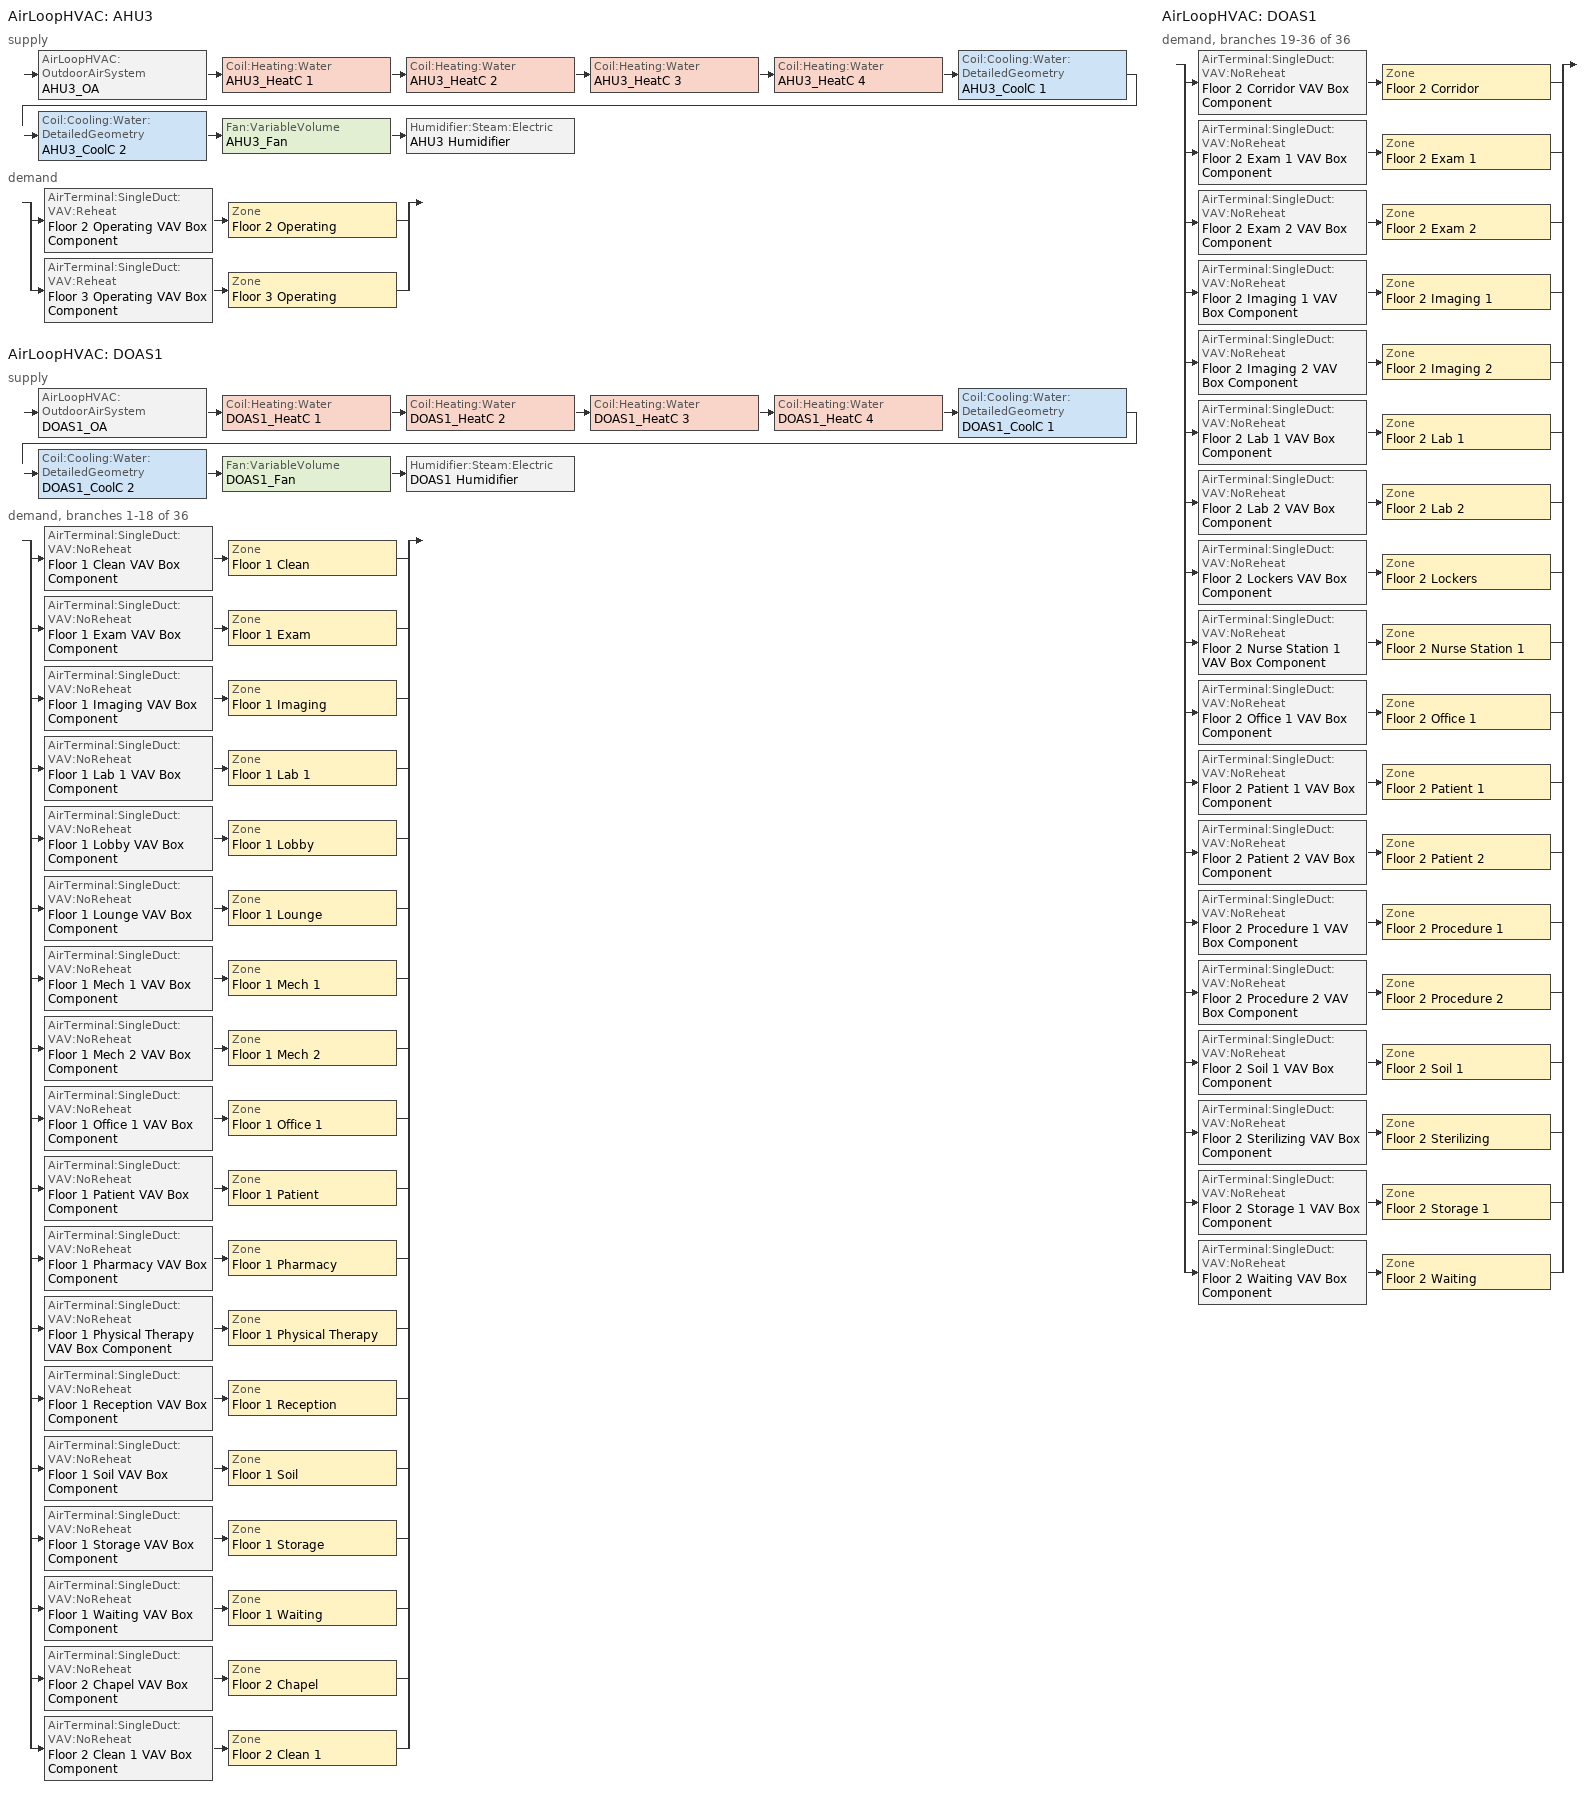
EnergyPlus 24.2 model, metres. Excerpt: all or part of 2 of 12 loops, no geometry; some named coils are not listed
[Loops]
AirLoopHVAC 'AHU3'
 supply: AirLoopHVAC:OutdoorAirSystem 'AHU3_OA' > Coil:Heating:Water 'AHU3_HeatC 1' > Coil:Heating:Water 'AHU3_HeatC 2' > Coil:Heating:Water 'AHU3_HeatC 3' > Coil:Heating:Water 'AHU3_HeatC 4' > Coil:Cooling:Water:DetailedGeometry 'AHU3_CoolC 1' > Coil:Cooling:Water:DetailedGeometry 'AHU3_CoolC 2' > Fan:VariableVolume 'AHU3_Fan' > Humidifier:Steam:Electric 'AHU3 Humidifier'
 demand: split
  | AirTerminal:SingleDuct:VAV:Reheat 'Floor 2 Operating VAV Box Component' > Zone 'Floor 2 Operating'
  | AirTerminal:SingleDuct:VAV:Reheat 'Floor 3 Operating VAV Box Component' > Zone 'Floor 3 Operating'
AirLoopHVAC 'DOAS1'
 supply: AirLoopHVAC:OutdoorAirSystem 'DOAS1_OA' > Coil:Heating:Water 'DOAS1_HeatC 1' > Coil:Heating:Water 'DOAS1_HeatC 2' > Coil:Heating:Water 'DOAS1_HeatC 3' > Coil:Heating:Water 'DOAS1_HeatC 4' > Coil:Cooling:Water:DetailedGeometry 'DOAS1_CoolC 1' > Coil:Cooling:Water:DetailedGeometry 'DOAS1_CoolC 2' > Fan:VariableVolume 'DOAS1_Fan' > Humidifier:Steam:Electric 'DOAS1 Humidifier'
 demand, branches 1-18 of 36: split
  | AirTerminal:SingleDuct:VAV:NoReheat 'Floor 1 Clean VAV Box Component' > Zone 'Floor 1 Clean'
  | AirTerminal:SingleDuct:VAV:NoReheat 'Floor 1 Exam VAV Box Component' > Zone 'Floor 1 Exam'
  | AirTerminal:SingleDuct:VAV:NoReheat 'Floor 1 Imaging VAV Box Component' > Zone 'Floor 1 Imaging'
  | AirTerminal:SingleDuct:VAV:NoReheat 'Floor 1 Lab 1 VAV Box Component' > Zone 'Floor 1 Lab 1'
  | AirTerminal:SingleDuct:VAV:NoReheat 'Floor 1 Lobby VAV Box Component' > Zone 'Floor 1 Lobby'
  | AirTerminal:SingleDuct:VAV:NoReheat 'Floor 1 Lounge VAV Box Component' > Zone 'Floor 1 Lounge'
  | AirTerminal:SingleDuct:VAV:NoReheat 'Floor 1 Mech 1 VAV Box Component' > Zone 'Floor 1 Mech 1'
  | AirTerminal:SingleDuct:VAV:NoReheat 'Floor 1 Mech 2 VAV Box Component' > Zone 'Floor 1 Mech 2'
  | AirTerminal:SingleDuct:VAV:NoReheat 'Floor 1 Office 1 VAV Box Component' > Zone 'Floor 1 Office 1'
  | AirTerminal:SingleDuct:VAV:NoReheat 'Floor 1 Patient VAV Box Component' > Zone 'Floor 1 Patient'
  | AirTerminal:SingleDuct:VAV:NoReheat 'Floor 1 Pharmacy VAV Box Component' > Zone 'Floor 1 Pharmacy'
  | AirTerminal:SingleDuct:VAV:NoReheat 'Floor 1 Physical Therapy VAV Box Component' > Zone 'Floor 1 Physical Therapy'
  | AirTerminal:SingleDuct:VAV:NoReheat 'Floor 1 Reception VAV Box Component' > Zone 'Floor 1 Reception'
  | AirTerminal:SingleDuct:VAV:NoReheat 'Floor 1 Soil VAV Box Component' > Zone 'Floor 1 Soil'
  | AirTerminal:SingleDuct:VAV:NoReheat 'Floor 1 Storage VAV Box Component' > Zone 'Floor 1 Storage'
  | AirTerminal:SingleDuct:VAV:NoReheat 'Floor 1 Waiting VAV Box Component' > Zone 'Floor 1 Waiting'
  | AirTerminal:SingleDuct:VAV:NoReheat 'Floor 2 Chapel VAV Box Component' > Zone 'Floor 2 Chapel'
  | AirTerminal:SingleDuct:VAV:NoReheat 'Floor 2 Clean 1 VAV Box Component' > Zone 'Floor 2 Clean 1'
AirLoopHVAC 'DOAS1'
 demand, branches 19-36 of 36: split
  | AirTerminal:SingleDuct:VAV:NoReheat 'Floor 2 Corridor VAV Box Component' > Zone 'Floor 2 Corridor'
  | AirTerminal:SingleDuct:VAV:NoReheat 'Floor 2 Exam 1 VAV Box Component' > Zone 'Floor 2 Exam 1'
  | AirTerminal:SingleDuct:VAV:NoReheat 'Floor 2 Exam 2 VAV Box Component' > Zone 'Floor 2 Exam 2'
  | AirTerminal:SingleDuct:VAV:NoReheat 'Floor 2 Imaging 1 VAV Box Component' > Zone 'Floor 2 Imaging 1'
  | AirTerminal:SingleDuct:VAV:NoReheat 'Floor 2 Imaging 2 VAV Box Component' > Zone 'Floor 2 Imaging 2'
  | AirTerminal:SingleDuct:VAV:NoReheat 'Floor 2 Lab 1 VAV Box Component' > Zone 'Floor 2 Lab 1'
  | AirTerminal:SingleDuct:VAV:NoReheat 'Floor 2 Lab 2 VAV Box Component' > Zone 'Floor 2 Lab 2'
  | AirTerminal:SingleDuct:VAV:NoReheat 'Floor 2 Lockers VAV Box Component' > Zone 'Floor 2 Lockers'
  | AirTerminal:SingleDuct:VAV:NoReheat 'Floor 2 Nurse Station 1 VAV Box Component' > Zone 'Floor 2 Nurse Station 1'
  | AirTerminal:SingleDuct:VAV:NoReheat 'Floor 2 Office 1 VAV Box Component' > Zone 'Floor 2 Office 1'
  | AirTerminal:SingleDuct:VAV:NoReheat 'Floor 2 Patient 1 VAV Box Component' > Zone 'Floor 2 Patient 1'
  | AirTerminal:SingleDuct:VAV:NoReheat 'Floor 2 Patient 2 VAV Box Component' > Zone 'Floor 2 Patient 2'
  | AirTerminal:SingleDuct:VAV:NoReheat 'Floor 2 Procedure 1 VAV Box Component' > Zone 'Floor 2 Procedure 1'
  | AirTerminal:SingleDuct:VAV:NoReheat 'Floor 2 Procedure 2 VAV Box Component' > Zone 'Floor 2 Procedure 2'
  | AirTerminal:SingleDuct:VAV:NoReheat 'Floor 2 Soil 1 VAV Box Component' > Zone 'Floor 2 Soil 1'
  | AirTerminal:SingleDuct:VAV:NoReheat 'Floor 2 Sterilizing VAV Box Component' > Zone 'Floor 2 Sterilizing'
  | AirTerminal:SingleDuct:VAV:NoReheat 'Floor 2 Storage 1 VAV Box Component' > Zone 'Floor 2 Storage 1'
  | AirTerminal:SingleDuct:VAV:NoReheat 'Floor 2 Waiting VAV Box Component' > Zone 'Floor 2 Waiting'
[AirLoopHVAC] Design supply air flow rate=Autosize
AHU3; DOAS1
[AirTerminal:SingleDuct:VAV:NoReheat] Availability schedule=ALWAYS_ON; Maximum air flow rate=Autosize; Zone minimum air flow input method=Scheduled
Name | Design specification outdoor air object | Minimum air flow fraction schedule
Floor 1 Clean VAV Box Component | Floor 1 Clean VAV Box OA Design Spec | DCV_SCH
Floor 1 Exam VAV Box Component | Floor 1 Exam VAV Box OA Design Spec | DCV_SCH
Floor 1 Imaging VAV Box Component | Floor 1 Imaging VAV Box OA Design Spec | DCV_SCH
Floor 1 Lab 1 VAV Box Component | Floor 1 Lab 1 VAV Box OA Design Spec | DCV_SCH
Floor 1 Lobby VAV Box Component | Floor 1 Lobby VAV Box OA Design Spec | DCV_SCH
Floor 1 Lounge VAV Box Component | Floor 1 Lounge VAV Box OA Design Spec | DCV_SCH
Floor 1 Mech 1 VAV Box Component | Floor 1 Mech 1 VAV Box OA Design Spec | DCV_SCH
Floor 1 Mech 2 VAV Box Component | Floor 1 Mech 2 VAV Box OA Design Spec | DCV_SCH
Floor 1 Office 1 VAV Box Component | Floor 1 Office 1 VAV Box OA Design Spec | DCV_SCH
Floor 1 Patient VAV Box Component | Floor 1 Patient VAV Box OA Design Spec | ALWAYS_ON
Floor 1 Pharmacy VAV Box Component | Floor 1 Pharmacy VAV Box OA Design Spec | DCV_SCH
Floor 1 Physical Therapy VAV Box Component | Floor 1 Physical Therapy VAV Box OA Design Spec | DCV_SCH
Floor 1 Reception VAV Box Component | Floor 1 Reception VAV Box OA Design Spec | DCV_SCH
Floor 1 Soil VAV Box Component | Floor 1 Soil VAV Box OA Design Spec | ALWAYS_ON
Floor 1 Storage VAV Box Component | Floor 1 Storage VAV Box OA Design Spec | DCV_SCH
Floor 1 Waiting VAV Box Component | Floor 1 Waiting VAV Box OA Design Spec | DCV_SCH
Floor 2 Chapel VAV Box Component | Floor 2 Chapel VAV Box OA Design Spec | DCV_SCH
Floor 2 Clean 1 VAV Box Component | Floor 2 Clean 1 VAV Box OA Design Spec | DCV_SCH
Floor 2 Corridor VAV Box Component | Floor 2 Corridor VAV Box OA Design Spec | DCV_SCH
Floor 2 Exam 1 VAV Box Component | Floor 2 Exam 1 VAV Box OA Design Spec | DCV_SCH
Floor 2 Exam 2 VAV Box Component | Floor 2 Exam 2 VAV Box OA Design Spec | DCV_SCH
Floor 2 Imaging 1 VAV Box Component | Floor 2 Imaging 1 VAV Box OA Design Spec | DCV_SCH
Floor 2 Imaging 2 VAV Box Component | Floor 2 Imaging 2 VAV Box OA Design Spec | DCV_SCH
Floor 2 Lab 1 VAV Box Component | Floor 2 Lab 1 VAV Box OA Design Spec | DCV_SCH
Floor 2 Lab 2 VAV Box Component | Floor 2 Lab 2 VAV Box OA Design Spec | DCV_SCH
Floor 2 Lockers VAV Box Component | Floor 2 Lockers VAV Box OA Design Spec | ALWAYS_ON
Floor 2 Nurse Station 1 VAV Box Component | Floor 2 Nurse Station 1 VAV Box OA Design Spec | DCV_SCH
Floor 2 Office 1 VAV Box Component | Floor 2 Office 1 VAV Box OA Design Spec | DCV_SCH
Floor 2 Patient 1 VAV Box Component | Floor 2 Patient 1 VAV Box OA Design Spec | ALWAYS_ON
Floor 2 Patient 2 VAV Box Component | Floor 2 Patient 2 VAV Box OA Design Spec | ALWAYS_ON
Floor 2 Procedure 1 VAV Box Component | Floor 2 Procedure 1 VAV Box OA Design Spec | ALWAYS_ON
Floor 2 Procedure 2 VAV Box Component | Floor 2 Procedure 2 VAV Box OA Design Spec | ALWAYS_ON
Floor 2 Soil 1 VAV Box Component | Floor 2 Soil 1 VAV Box OA Design Spec | ALWAYS_ON
Floor 2 Sterilizing VAV Box Component | Floor 2 Sterilizing VAV Box OA Design Spec | ALWAYS_ON
Floor 2 Storage 1 VAV Box Component | Floor 2 Storage 1 VAV Box OA Design Spec | DCV_SCH
Floor 2 Waiting VAV Box Component | Floor 2 Waiting VAV Box OA Design Spec | DCV_SCH
[AirTerminal:SingleDuct:VAV:Reheat] Availability schedule=ALWAYS_ON; Convergence tolerance=0.001; Damper heating action=ReverseWithLimits; Maximum air flow rate=Autosize; Maximum flow fraction during reheat=Autosize; Maximum flow per zone floor area during reheat=Autosize; Maximum hot water or steam flow rate=Autosize; Minimum air flow fraction schedule=ALWAYS_ON; Minimum hot water or steam flow rate=0; Zone minimum air flow input method=Scheduled
Name | Design specification outdoor air object | Reheat coil
Floor 2 Operating VAV Box Component | Floor 2 Operating VAV Box OA Design Spec | Floor 2 Operating VAV Box Reheat Coil
Floor 3 Operating VAV Box Component | Floor 3 Operating VAV Box OA Design Spec | Floor 3 Operating VAV Box Reheat Coil
[Coil:Cooling:Water:DetailedGeometry] Availability schedule=ALWAYS_ON; Coil depth=Autosize; Fin diameter=Autosize; Fin spacing=0.0018; Fin surface area=Autosize; Fin thermal conductivity=204; Fin thickness=0.0015; Maximum water flow rate=Autosize; Minimum airflow area=Autosize; Number of tube rows=6; Number of tubes per row=Autosize; Total tube inside area=Autosize; Tube depth spacing=0.026; Tube inside diameter=0.01445; Tube outside diameter=0.0159; Tube outside surface area=Autosize; Tube thermal conductivity=386
AHU3_CoolC 1; AHU3_CoolC 2; DOAS1_CoolC 1; DOAS1_CoolC 2
[Coil:Heating:Water] Availability schedule=ALWAYS_ON; Maximum water flow rate=Autosize; Performance input method=UFactorTimesAreaAndDesignWaterFlowRate; Rated capacity=Autosize; Rated inlet air temperature=16.6; Rated inlet water temperature=82.2; Rated outlet air temperature=32.2; Rated outlet water temperature=71.1; U factor times area value=Autosize
AHU3_HeatC 1; AHU3_HeatC 2; AHU3_HeatC 3; AHU3_HeatC 4; DOAS1_HeatC 1; DOAS1_HeatC 2; DOAS1_HeatC 3; DOAS1_HeatC 4
[ComponentCost:LineItem]
Name | Cost per each | Item | Line item type | Quantity | Cost per unit of output capacity
Daylighting:Floor 1 Lobby | 1 | Floor 1 Lobby | Daylighting:Controls | 1
Daylighting:Floor 1 Office 1 | 1 | Floor 1 Office 1 | Daylighting:Controls | 1
Daylighting:Floor 1 Reception | 1 | Floor 1 Reception | Daylighting:Controls | 1
Daylighting:Floor 2 Corridor | 1 | Floor 2 Corridor | Daylighting:Controls | 1
Daylighting:Floor 2 Waiting | 1 | Floor 2 Waiting | Daylighting:Controls | 1
ElectricEquipment:Floor 1 Clean:ElecPlug | 1 | Floor 1 Clean | General | 0.9601
ElectricEquipment:Floor 1 Exam:ElecPlug | 1 | Floor 1 Exam | General | 2.639
ElectricEquipment:Floor 1 Imaging:ElecPlug | 1 | Floor 1 Imaging | General | 1.5194
ElectricEquipment:Floor 1 Imaging:ElecProcess | 1 | Floor 1 Imaging | General | 12.1598
ElectricEquipment:Floor 1 Lab 1:ElecPlug | 1 | Floor 1 Lab 1 | General | 1.9993
ElectricEquipment:Floor 1 Lab 1:ElecProcess | 1 | Floor 1 Lab 1 | General | 5.9997
ElectricEquipment:Floor 1 Lobby:ElecPlug | 1 | Floor 1 Lobby | General | 0.3763
ElectricEquipment:Floor 1 Lounge:ElecPlug | 1 | Floor 1 Lounge | General | 0.1284
ElectricEquipment:Floor 1 Mech 1:ElecPlug | 1 | Floor 1 Mech 1 | General | 0.8127
ElectricEquipment:Floor 1 Mech 2:ElecPlug | 1 | Floor 1 Mech 2 | General | 1.0836
ElectricEquipment:Floor 1 Office 1:ElecPlug | 1 | Floor 1 Office 1 | General | 3.6887
ElectricEquipment:Floor 1 Patient:ElecPlug | 1 | Floor 1 Patient | General | 1.7993
ElectricEquipment:Floor 1 Pharmacy:ElecPlug | 1 | Floor 1 Pharmacy | General | 5.9978
ElectricEquipment:Floor 1 Physical Therapy:ElecPlug | 1 | Floor 1 Physical Therapy | General | 4.9182
ElectricEquipment:Floor 1 Reception:ElecPlug | 1 | Floor 1 Reception | General | 0.0562
ElectricEquipment:Floor 1 Storage:ElecPlug | 1 | Floor 1 Storage | General | 5.398
ElectricEquipment:Floor 1 Waiting:ElecPlug | 1 | Floor 1 Waiting | General | 0.1525
ElectricEquipment:Floor 2 Chapel:ElecPlug | 1 | Floor 2 Chapel | General | 1.0196
ElectricEquipment:Floor 2 Clean 1:ElecPlug | 1 | Floor 2 Clean 1 | General | 0.9661
ElectricEquipment:Floor 2 Corridor:ElecPlug | 1 | Floor 2 Corridor | General | 0.5217
ElectricEquipment:Floor 2 Exam 1:ElecPlug | 1 | Floor 2 Exam 1 | General | 4.1985
ElectricEquipment:Floor 2 Exam 2:ElecPlug | 1 | Floor 2 Exam 2 | General | 1.3495
ElectricEquipment:Floor 2 Imaging 1:ElecPlug | 1 | Floor 2 Imaging 1 | General | 2.3092
ElectricEquipment:Floor 2 Imaging 1:ElecProcess | 1 | Floor 2 Imaging 1 | General | 18.4797
ElectricEquipment:Floor 2 Imaging 2:ElecPlug | 1 | Floor 2 Imaging 2 | General | 3.3988
ElectricEquipment:Floor 2 Imaging 2:ElecProcess | 1 | Floor 2 Imaging 2 | General | 27.1996
ElectricEquipment:Floor 2 Lab 1:ElecPlug | 1 | Floor 2 Lab 1 | General | 2.2792
ElectricEquipment:Floor 2 Lab 1:ElecProcess | 1 | Floor 2 Lab 1 | General | 6.8396
ElectricEquipment:Floor 2 Lab 2:ElecPlug | 1 | Floor 2 Lab 2 | General | 3.3988
ElectricEquipment:Floor 2 Lab 2:ElecProcess | 1 | Floor 2 Lab 2 | General | 10.1995
ElectricEquipment:Floor 2 Lockers:ElecPlug | 1 | Floor 2 Lockers | General | 0.1874
ElectricEquipment:Floor 2 Nurse Station 1:ElecPlug | 1 | Floor 2 Nurse Station 1 | General | 0.3224
ElectricEquipment:Floor 2 Nurse Station 1:ElecProcess | 1 | Floor 2 Nurse Station 1 | General | 0.6448
ElectricEquipment:Floor 2 Office 1:ElecPlug | 1 | Floor 2 Office 1 | General | 1.1696
ElectricEquipment:Floor 2 Operating:ElecPlug | 1 | Floor 2 Operating | General | 19.269
ElectricEquipment:Floor 2 Operating:ElecProcess | 1 | Floor 2 Operating | General | 57.8249
ElectricEquipment:Floor 2 Patient 1:ElecPlug | 1 | Floor 2 Patient 1 | General | 3.4068
ElectricEquipment:Floor 2 Patient 2:ElecPlug | 1 | Floor 2 Patient 2 | General | 2.805
ElectricEquipment:Floor 2 Procedure 1:ElecPlug | 1 | Floor 2 Procedure 1 | General | 2.5191
ElectricEquipment:Floor 2 Procedure 1:ElecProcess | 1 | Floor 2 Procedure 1 | General | 7.5596
ElectricEquipment:Floor 2 Procedure 2:ElecPlug | 1 | Floor 2 Procedure 2 | General | 1.3595
ElectricEquipment:Floor 2 Procedure 2:ElecProcess | 1 | Floor 2 Procedure 2 | General | 4.0798
ElectricEquipment:Floor 2 Sterilizing:ElecPlug | 1 | Floor 2 Sterilizing | General | 1.3595
ElectricEquipment:Floor 2 Sterilizing:ElecProcess | 1 | Floor 2 Sterilizing | General | 6.8001
ElectricEquipment:Floor 2 Storage 1:ElecPlug | 1 | Floor 2 Storage 1 | General | 1.4995
ElectricEquipment:Floor 2 Waiting:ElecPlug | 1 | Floor 2 Waiting | General | 0.3913
ElectricEquipment:Floor 3 Operating:ElecPlug | 1 | Floor 3 Operating | General | 1.7994
ElectricEquipment:Floor 3 Operating:ElecProcess | 1 | Floor 3 Operating | General | 5.3999
GasEquipment:Floor 2 Sterilizing:GasProcess | 1 | Floor 2 Sterilizing | General | 9.5203
Infiltration:Floor 1 Exam | 1 | Floor 1 Exam | General | 0
Infiltration:Floor 1 Lobby | 1 | Floor 1 Lobby | General | 0
Infiltration:Floor 1 Mech 1 | 1 | Floor 1 Mech 1 | General | 0
Infiltration:Floor 1 Mech 2 | 1 | Floor 1 Mech 2 | General | 0
Infiltration:Floor 1 Office 1 | 1 | Floor 1 Office 1 | General | 0
Infiltration:Floor 1 Patient | 1 | Floor 1 Patient | General | 0
Infiltration:Floor 1 Reception | 1 | Floor 1 Reception | General | 0
Infiltration:Floor 2 Chapel | 1 | Floor 2 Chapel | General | 0
Infiltration:Floor 2 Corridor | 1 | Floor 2 Corridor | General | 0
Infiltration:Floor 2 Exam 1 | 1 | Floor 2 Exam 1 | General | 0
Infiltration:Floor 2 Imaging 2 | 1 | Floor 2 Imaging 2 | General | 0
Infiltration:Floor 2 Operating | 1 | Floor 2 Operating | General | 0
Infiltration:Floor 2 Patient 1 | 1 | Floor 2 Patient 1 | General | 0
Infiltration:Floor 2 Waiting | 1 | Floor 2 Waiting | General | 0
Infiltration:Floor 3 Operating | 1 | Floor 3 Operating | General | 0
LIGHTING EQUIP:Floor 1 Clean |  | Floor 1 Clean | Lights |  | 1
LIGHTING EQUIP:Floor 1 Exam |  | Floor 1 Exam | Lights |  | 1
LIGHTING EQUIP:Floor 1 Imaging |  | Floor 1 Imaging | Lights |  | 1
LIGHTING EQUIP:Floor 1 Lab 1 |  | Floor 1 Lab 1 | Lights |  | 1
LIGHTING EQUIP:Floor 1 Lobby |  | Floor 1 Lobby | Lights |  | 1
LIGHTING EQUIP:Floor 1 Lounge |  | Floor 1 Lounge | Lights |  | 1
LIGHTING EQUIP:Floor 1 Mech 1 |  | Floor 1 Mech 1 | Lights |  | 1
LIGHTING EQUIP:Floor 1 Mech 2 |  | Floor 1 Mech 2 | Lights |  | 1
LIGHTING EQUIP:Floor 1 Office 1 |  | Floor 1 Office 1 | Lights |  | 1
LIGHTING EQUIP:Floor 1 Patient |  | Floor 1 Patient | Lights |  | 1
LIGHTING EQUIP:Floor 1 Pharmacy |  | Floor 1 Pharmacy | Lights |  | 1
LIGHTING EQUIP:Floor 1 Physical Therapy |  | Floor 1 Physical Therapy | Lights |  | 1
LIGHTING EQUIP:Floor 1 Reception |  | Floor 1 Reception | Lights |  | 1
LIGHTING EQUIP:Floor 1 Soil |  | Floor 1 Soil | Lights |  | 1
LIGHTING EQUIP:Floor 1 Storage |  | Floor 1 Storage | Lights |  | 1
LIGHTING EQUIP:Floor 1 Waiting |  | Floor 1 Waiting | Lights |  | 1
LIGHTING EQUIP:Floor 2 Chapel |  | Floor 2 Chapel | Lights |  | 1
LIGHTING EQUIP:Floor 2 Clean 1 |  | Floor 2 Clean 1 | Lights |  | 1
LIGHTING EQUIP:Floor 2 Corridor |  | Floor 2 Corridor | Lights |  | 1
LIGHTING EQUIP:Floor 2 Exam 1 |  | Floor 2 Exam 1 | Lights |  | 1
LIGHTING EQUIP:Floor 2 Exam 2 |  | Floor 2 Exam 2 | Lights |  | 1
LIGHTING EQUIP:Floor 2 Imaging 1 |  | Floor 2 Imaging 1 | Lights |  | 1
LIGHTING EQUIP:Floor 2 Imaging 2 |  | Floor 2 Imaging 2 | Lights |  | 1
LIGHTING EQUIP:Floor 2 Lab 1 |  | Floor 2 Lab 1 | Lights |  | 1
LIGHTING EQUIP:Floor 2 Lab 2 |  | Floor 2 Lab 2 | Lights |  | 1
LIGHTING EQUIP:Floor 2 Lockers |  | Floor 2 Lockers | Lights |  | 1
LIGHTING EQUIP:Floor 2 Nurse Station 1 |  | Floor 2 Nurse Station 1 | Lights |  | 1
LIGHTING EQUIP:Floor 2 Office 1 |  | Floor 2 Office 1 | Lights |  | 1
LIGHTING EQUIP:Floor 2 Operating |  | Floor 2 Operating | Lights |  | 1
LIGHTING EQUIP:Floor 2 Patient 1 |  | Floor 2 Patient 1 | Lights |  | 1
LIGHTING EQUIP:Floor 2 Patient 2 |  | Floor 2 Patient 2 | Lights |  | 1
LIGHTING EQUIP:Floor 2 Procedure 1 |  | Floor 2 Procedure 1 | Lights |  | 1
LIGHTING EQUIP:Floor 2 Procedure 2 |  | Floor 2 Procedure 2 | Lights |  | 1
LIGHTING EQUIP:Floor 2 Soil 1 |  | Floor 2 Soil 1 | Lights |  | 1
LIGHTING EQUIP:Floor 2 Sterilizing |  | Floor 2 Sterilizing | Lights |  | 1
LIGHTING EQUIP:Floor 2 Storage 1 |  | Floor 2 Storage 1 | Lights |  | 1
LIGHTING EQUIP:Floor 2 Waiting |  | Floor 2 Waiting | Lights |  | 1
LIGHTING EQUIP:Floor 3 Operating |  | Floor 3 Operating | Lights |  | 1
People:Floor 1 Clean | 1 | Floor 1 Clean | General | 2.3991
People:Floor 1 Exam | 1 | Floor 1 Exam | General | 13.1952
People:Floor 1 Imaging | 1 | Floor 1 Imaging | General | 7.5972
People:Floor 1 Lab 1 | 1 | Floor 1 Lab 1 | General | 9.9964
People:Floor 1 Lobby | 1 | Floor 1 Lobby | General | 112.494
People:Floor 1 Lounge | 1 | Floor 1 Lounge | General | 6.3977
People:Floor 1 Office 1 | 1 | Floor 1 Office 1 | General | 36.8866
People:Floor 1 Patient | 1 | Floor 1 Patient | General | 8.9967
People:Floor 1 Pharmacy | 1 | Floor 1 Pharmacy | General | 59.9782
People:Floor 1 Physical Therapy | 1 | Floor 1 Physical Therapy | General | 49.1821
People:Floor 1 Reception | 1 | Floor 1 Reception | General | 16.7991
People:Floor 1 Soil | 1 | Floor 1 Soil | General | 2.3991
People:Floor 1 Waiting | 1 | Floor 1 Waiting | General | 45.5976
People:Floor 2 Chapel | 1 | Floor 2 Chapel | General | 10.1963
People:Floor 2 Clean 1 | 1 | Floor 2 Clean 1 | General | 2.4141
People:Floor 2 Exam 1 | 1 | Floor 2 Exam 1 | General | 20.9924
People:Floor 2 Exam 2 | 1 | Floor 2 Exam 2 | General | 6.7475
People:Floor 2 Imaging 1 | 1 | Floor 2 Imaging 1 | General | 11.5458
People:Floor 2 Imaging 2 | 1 | Floor 2 Imaging 2 | General | 16.9938
People:Floor 2 Lab 1 | 1 | Floor 2 Lab 1 | General | 11.3959
People:Floor 2 Lab 2 | 1 | Floor 2 Lab 2 | General | 16.9938
People:Floor 2 Lockers | 1 | Floor 2 Lockers | General | 3.7486
People:Floor 2 Nurse Station 1 | 1 | Floor 2 Nurse Station 1 | General | 6.4477
People:Floor 2 Office 1 | 1 | Floor 2 Office 1 | General | 11.6957
People:Floor 2 Operating | 1 | Floor 2 Operating | General | 96.345
People:Floor 2 Patient 1 | 1 | Floor 2 Patient 1 | General | 17.0338
People:Floor 2 Patient 2 | 1 | Floor 2 Patient 2 | General | 14.0249
People:Floor 2 Procedure 1 | 1 | Floor 2 Procedure 1 | General | 12.5954
People:Floor 2 Procedure 2 | 1 | Floor 2 Procedure 2 | General | 6.7975
People:Floor 2 Soil 1 | 1 | Floor 2 Soil 1 | General | 2.4141
People:Floor 2 Waiting | 1 | Floor 2 Waiting | General | 116.9937
People:Floor 3 Operating | 1 | Floor 3 Operating | General | 8.9971
[Controller:OutdoorAir] Economizer control action type=ModulateFlow; Economizer control type=DifferentialEnthalpy; Economizer maximum limit dry bulb temperature=28; Economizer maximum limit enthalpy=64000; Economizer minimum limit dry bulb temperature=-100; Heat recovery bypass control type=BypassWhenOAFlowGreaterThanMinimum; High humidity control=No; Lockout type=NoLockout; Maximum outdoor air flow rate=Autosize; Minimum limit type=FixedMinimum; Minimum outdoor air schedule=MinOA_MotorizedDamper_Sched
Name | Minimum fraction of outdoor air schedule | Minimum outdoor air flow rate
AHU3_OA_Controller | AHU3_OAMinOAFracSchedule | Autosize
DOAS1_OA_Controller | DOAS1_OAMinOAFracSchedule | 0
[Controller:WaterCoil] Actuator variable=Flow; Maximum actuated flow=Autosize; Minimum actuated flow=0
Name | Action | Control variable | Controller convergence tolerance
AHU3_CoolC 1_Controller; AHU3_CoolC 2_Controller; DOAS1_CoolC 1_Controller; DOAS1_CoolC 2_Controller | Reverse | TemperatureAndHumidityRatio
AHU3_HeatC 1_Controller; AHU3_HeatC 2_Controller; AHU3_HeatC 3_Controller; AHU3_HeatC 4_Controller; DOAS1_HeatC 1_Controller; DOAS1_HeatC 2_Controller; DOAS1_HeatC 3_Controller; DOAS1_HeatC 4_Controller | Normal | Temperature | 0.0001
[DesignSpecification:OutdoorAir]
Name | Outdoor air flow air changes per hour | Outdoor air flow per person | Outdoor air flow per zone | Outdoor air flow per zone floor area | Outdoor air method
Floor 1 Clean VAV Box OA Design Spec; Floor 1 Exam VAV Box OA Design Spec; Floor 1 Imaging VAV Box OA Design Spec; Floor 1 Lab 1 VAV Box OA Design Spec; Floor 1 Lobby VAV Box OA Design Spec; Floor 1 Lounge VAV Box OA Design Spec; Floor 1 Office 1 VAV Box OA Design Spec; Floor 1 Reception VAV Box OA Design Spec; Floor 1 Soil VAV Box OA Design Spec; Floor 1 Waiting VAV Box OA Design Spec; Floor 2 Chapel VAV Box OA Design Spec; Floor 2 Clean 1 VAV Box OA Design Spec; Floor 2 Exam 1 VAV Box OA Design Spec; Floor 2 Exam 2 VAV Box OA Design Spec; Floor 2 Imaging 1 VAV Box OA Design Spec; Floor 2 Imaging 2 VAV Box OA Design Spec; Floor 2 Lab 1 VAV Box OA Design Spec; Floor 2 Lab 2 VAV Box OA Design Spec; Floor 2 Nurse Station 1 VAV Box OA Design Spec; Floor 2 Office 1 VAV Box OA Design Spec; Floor 2 Soil 1 VAV Box OA Design Spec; Floor 2 Waiting VAV Box OA Design Spec | 0 | 0.00236 | 0 | 0.000305 | Sum
Floor 1 Mech 1 VAV Box OA Design Spec; Floor 1 Mech 2 VAV Box OA Design Spec; Floor 1 Storage VAV Box OA Design Spec; Floor 2 Sterilizing VAV Box OA Design Spec; Floor 2 Storage 1 VAV Box OA Design Spec | 0 | 0 | 0 | 0.00061 | Sum
Floor 1 Patient VAV Box OA Design Spec; Floor 2 Patient 1 VAV Box OA Design Spec; Floor 2 Patient 2 VAV Box OA Design Spec | 2 | 0 | 0 | 0 | Sum
Floor 1 Pharmacy VAV Box OA Design Spec | 0 | 0.00236 | 0 | 0.000914 | Sum
Floor 1 Physical Therapy VAV Box OA Design Spec | 0 | 0.009439 | 0 | 0.000305 | Sum
Floor 2 Corridor VAV Box OA Design Spec | 0 | 0 | 0 | 0.000305 | Sum
Floor 2 Lockers VAV Box OA Design Spec | 0 | 0 | 0 | 0.00254 | Sum
Floor 2 Operating VAV Box OA Design Spec | 0 | 0 | 6.0648 | 0 | Flow/Zone
Floor 2 Procedure 1 VAV Box OA Design Spec; Floor 2 Procedure 2 VAV Box OA Design Spec | 3 | 0 | 0 | 0 | Sum
Floor 3 Operating VAV Box OA Design Spec | 0 | 0 | 0.5664 | 0 | Flow/Zone
SZ DSOA Floor 1 Clean; SZ DSOA Floor 1 Soil |  | 0 | 0.0192629 | 0 | Flow/Zone
SZ DSOA Floor 1 Exam |  | 0 | 0.105946 | 0 | Flow/Zone
SZ DSOA Floor 1 Imaging |  | 0 | 0.0609993 | 0 | Flow/Zone
SZ DSOA Floor 1 Lab 1 |  | 0 | 0.0802623 | 0 | Flow/Zone
SZ DSOA Floor 1 Lobby |  | 0 | 0.371744 | 0 | Flow/Zone
SZ DSOA Floor 1 Lounge |  | 0 | 0.0513679 | 0 | Flow/Zone
SZ DSOA Floor 1 Mech 1 |  | 0 | 0.459034 | 0 | Flow/Zone
SZ DSOA Floor 1 Mech 2 |  | 0 | 0.612045 | 0 | Flow/Zone
SZ DSOA Floor 1 Office 1 |  | 0 | 0.296168 | 0 | Flow/Zone
SZ DSOA Floor 1 Patient |  | 0 | 0.283168 | 0 | Flow/Zone
SZ DSOA Floor 1 Pharmacy |  | 0 | 0.651029 | 0 | Flow/Zone
SZ DSOA Floor 1 Physical Therapy |  | 0 | 0.60364 | 0 | Flow/Zone
SZ DSOA Floor 1 Reception |  | 0 | 0.0555137 | 0 | Flow/Zone
SZ DSOA Floor 1 Storage |  | 0 | 0.306023 | 0 | Flow/Zone
SZ DSOA Floor 1 Waiting |  | 0 | 0.15068 | 0 | Flow/Zone
SZ DSOA Floor 2 Chapel |  | 0 | 0.0818675 | 0 | Flow/Zone
SZ DSOA Floor 2 Clean 1; SZ DSOA Floor 2 Soil 1 |  | 0 | 0.0193833 | 0 | Flow/Zone
SZ DSOA Floor 2 Corridor |  | 0 | 0.147344 | 0 | Flow/Zone
SZ DSOA Floor 2 Exam 1 |  | 0 | 0.168551 | 0 | Flow/Zone
SZ DSOA Floor 2 Exam 2 |  | 0 | 0.054177 | 0 | Flow/Zone
SZ DSOA Floor 2 Imaging 1 |  | 0 | 0.0927029 | 0 | Flow/Zone
SZ DSOA Floor 2 Imaging 2; SZ DSOA Floor 2 Lab 2 |  | 0 | 0.136446 | 0 | Flow/Zone
SZ DSOA Floor 2 Lab 1 |  | 0 | 0.091499 | 0 | Flow/Zone
SZ DSOA Floor 2 Lockers |  | 0 | 0.17698 | 0 | Flow/Zone
SZ DSOA Floor 2 Nurse Station 1 |  | 0 | 0.0517692 | 0 | Flow/Zone
SZ DSOA Floor 2 Office 1 |  | 0 | 0.0939069 | 0 | Flow/Zone
SZ DSOA Floor 2 Operating |  | 0 | 6.06484 | 0 | Flow/Zone
SZ DSOA Floor 2 Patient 1 |  | 0 | 0.536132 | 0 | Flow/Zone
SZ DSOA Floor 2 Patient 2 |  | 0 | 0.441428 | 0 | Flow/Zone
SZ DSOA Floor 2 Procedure 1 |  | 0 | 0.594654 | 0 | Flow/Zone
SZ DSOA Floor 2 Procedure 2 |  | 0 | 0.320924 | 0 | Flow/Zone
SZ DSOA Floor 2 Sterilizing |  | 0 | 0.0770724 | 0 | Flow/Zone
SZ DSOA Floor 2 Storage 1 |  | 0 | 0.0850063 | 0 | Flow/Zone
SZ DSOA Floor 2 Waiting |  | 0 | 0.386613 | 0 | Flow/Zone
SZ DSOA Floor 3 Operating |  | 0 | 0.566362 | 0 | Flow/Zone
[Fan:VariableVolume] Availability schedule=HVACOperationSchd; End use subcategory=Fan Energy; Fan power coefficient 1=0.0407599; Fan power coefficient 2=0.088045; Fan power coefficient 3=-0.0729261; Fan power coefficient 4=0.94374; Fan power coefficient 5=0; Fan power minimum air flow rate=0; Fan power minimum flow rate input method=FixedFlowRate; Maximum flow rate=Autosize; Motor efficiency=0.954; Motor in airstream fraction=1
Name | Fan total efficiency | Pressure rise
AHU3_Fan | 0.702 | 3007
DOAS1_Fan | 0.748 | 1923
[Fan:ZoneExhaust] Availability schedule=Hours_of_operation; End use subcategory=Zone Exhaust Fans; Fan total efficiency=0.5; Pressure rise=187
Name | Maximum flow rate
Floor 1 Soil Exhaust Fan 1 | 0.0193
Floor 2 Lockers Exhaust Fan 1 | 0.177
Floor 2 Soil 1 Exhaust Fan 1 | 0.0194
Floor 2 Sterilizing Exhaust Fan 1 | 0.077
[Humidifier:Steam:Electric] Availability schedule=ALWAYS_ON; Rated fan power=0; Standby power=0
Name | Rated capacity | Rated power
AHU3 Humidifier | 0.0001209 | 357583
DOAS1 Humidifier | 0.0001813 | 536374
[SetpointManager:MixedAir] Control variable=Temperature
Name | Setpoint node or nodelist
AHU3_CoolC 1 SAT Manager | AHU3_CoolC 1-AHU3_CoolC 2Node
AHU3_HeatC 1 SAT Manager | AHU3_HeatC 1-AHU3_HeatC 2Node
AHU3_HeatC 2 SAT Manager | AHU3_HeatC 2-AHU3_HeatC 3Node
AHU3_HeatC 3 SAT Manager | AHU3_HeatC 3-AHU3_HeatC 4Node
AHU3_HeatC 4 SAT Manager | AHU3_HeatC 4-AHU3_CoolC 1Node
AHU3_OAMixed Air Temp Manager | AHU3_OA-AHU3_HeatC 1Node
DOAS1_CoolC 1 SAT Manager | DOAS1_CoolC 1-DOAS1_CoolC 2Node
DOAS1_HeatC 1 SAT Manager | DOAS1_HeatC 1-DOAS1_HeatC 2Node
DOAS1_HeatC 2 SAT Manager | DOAS1_HeatC 2-DOAS1_HeatC 3Node
DOAS1_HeatC 3 SAT Manager | DOAS1_HeatC 3-DOAS1_HeatC 4Node
DOAS1_HeatC 4 SAT Manager | DOAS1_HeatC 4-DOAS1_CoolC 1Node
DOAS1_OAMixed Air Temp Manager | DOAS1_OA-DOAS1_HeatC 1Node
[SetpointManager:SingleZone:Humidity:Maximum]
Name | Setpoint node or nodelist
AHU3_CoolC 1 HUMRAT setpoint | AHU3_CoolC 1-AHU3_CoolC 2Node
AHU3_CoolC 2 HUMRAT setpoint | AHU3_CoolC 2-AHU3_FanNode
DOAS1_CoolC 1 HUMRAT setpoint | DOAS1_CoolC 1-DOAS1_CoolC 2Node
DOAS1_CoolC 2 HUMRAT setpoint | DOAS1_CoolC 2-DOAS1_FanNode
[SetpointManager:SingleZone:Humidity:Minimum]
Name | Setpoint node or nodelist
AHU3 Humidifier HUMRAT setpoint | AHU3 Supply Equipment Outlet Node
DOAS1 Humidifier HUMRAT setpoint | DOAS1 Supply Equipment Outlet Node
[Sizing:System] Central cooling capacity control method=VAV; Central cooling design supply air humidity ratio=0.0085; Central heating design supply air humidity ratio=0.008; Central heating maximum system air flow ratio=0.3; Cooling design capacity=Autosize; Cooling design capacity method=CoolingDesignCapacity; Cooling supply air flow rate=0; Cooling supply air flow rate method=DesignDay; Design outdoor air flow rate=Autosize; Heating design capacity=Autosize; Heating design capacity method=HeatingDesignCapacity; Heating supply air flow rate=0; Heating supply air flow rate method=DesignDay; Precool design humidity ratio=0.008; Preheat design humidity ratio=0.008; Preheat design temperature=7; Type of zone sum to use=NonCoincident; Zone maximum outdoor air fraction=1
Name | 100 outdoor air in cooling | 100 outdoor air in heating | Central cooling design supply air temperature | Central heating design supply air temperature | Precool design temperature | Type of load to size on
DOAS1 | Yes | Yes | 12.8 | 12.8 | 12.8 | VentilationRequirement
AHU3 | No | No | 7.2 | 7.2 | 7.2 | Sensible
[Sizing:Zone] Account for dedicated outdoor air system=No; Cooling design air flow method=DesignDayWithLimit; Cooling minimum air flow fraction=0; Dedicated outdoor air high setpoint temperature for design=Autosize; Dedicated outdoor air low setpoint temperature for design=Autosize; Dedicated outdoor air system control strategy=NeutralSupplyAir; Heating design air flow method=DesignDay; Heating design air flow rate=0; Zone cooling design supply air humidity ratio=0.0085; Zone cooling design supply air temperature=13; Zone cooling design supply air temperature input method=SupplyAirTemperature; Zone heating design supply air humidity ratio=0.008; Zone heating design supply air temperature=40; Zone heating design supply air temperature input method=SupplyAirTemperature
Name | Cooling minimum air flow | Design specification outdoor air object
Floor 1 Clean | 0.131768 | SZ DSOA Floor 1 Clean
Floor 1 Exam | 1.14004 | SZ DSOA Floor 1 Exam
Floor 1 Imaging | 0.656385 | SZ DSOA Floor 1 Imaging
Floor 1 Lab 1 | 0.863664 | SZ DSOA Floor 1 Lab 1
Floor 1 Lobby |  | SZ DSOA Floor 1 Lobby
Floor 1 Lounge |  | SZ DSOA Floor 1 Lounge
Floor 1 Mech 1 |  | SZ DSOA Floor 1 Mech 1
Floor 1 Mech 2 |  | SZ DSOA Floor 1 Mech 2
Floor 1 Office 1 |  | SZ DSOA Floor 1 Office 1
Floor 1 Patient | 0.283168 | SZ DSOA Floor 1 Patient
Floor 1 Pharmacy | 1.2365 | SZ DSOA Floor 1 Pharmacy
Floor 1 Physical Therapy | 1.71827 | SZ DSOA Floor 1 Physical Therapy
Floor 1 Reception |  | SZ DSOA Floor 1 Reception
Floor 1 Soil | 0.358302 | SZ DSOA Floor 1 Soil
Floor 1 Storage |  | SZ DSOA Floor 1 Storage
Floor 1 Waiting |  | SZ DSOA Floor 1 Waiting
Floor 2 Chapel |  | SZ DSOA Floor 2 Chapel
Floor 2 Clean 1 | 0.132591 | SZ DSOA Floor 2 Clean 1
Floor 2 Corridor | 0.670795 | SZ DSOA Floor 2 Corridor
Floor 2 Exam 1 | 1.81369 | SZ DSOA Floor 2 Exam 1
Floor 2 Exam 2 | 0.582973 | SZ DSOA Floor 2 Exam 2
Floor 2 Imaging 1 | 0.997532 | SZ DSOA Floor 2 Imaging 1
Floor 2 Imaging 2 | 1.46823 | SZ DSOA Floor 2 Imaging 2
Floor 2 Lab 1 | 0.984577 | SZ DSOA Floor 2 Lab 1
Floor 2 Lab 2 | 1.46823 | SZ DSOA Floor 2 Lab 2
Floor 2 Lockers | 0.412954 | SZ DSOA Floor 2 Lockers
Floor 2 Nurse Station 1 |  | SZ DSOA Floor 2 Nurse Station 1
Floor 2 Office 1 |  | SZ DSOA Floor 2 Office 1
Floor 2 Operating | 30.3242 | SZ DSOA Floor 2 Operating
Floor 2 Patient 1 | 0.536132 | SZ DSOA Floor 2 Patient 1
Floor 2 Patient 2 | 0.441428 | SZ DSOA Floor 2 Patient 2
Floor 2 Procedure 1 | 2.37862 | SZ DSOA Floor 2 Procedure 1
Floor 2 Procedure 2 | 1.2837 | SZ DSOA Floor 2 Procedure 2
Floor 2 Soil 1 | 0.360542 | SZ DSOA Floor 2 Soil 1
Floor 2 Sterilizing | 0.992726 | SZ DSOA Floor 2 Sterilizing
Floor 2 Storage 1 |  | SZ DSOA Floor 2 Storage 1
Floor 2 Waiting |  | SZ DSOA Floor 2 Waiting
Floor 3 Operating | 2.83168 | SZ DSOA Floor 3 Operating
[ThermostatSetpoint:DualSetpoint]
Name | Cooling setpoint temperature schedule | Heating setpoint temperature schedule
Floor 1 Clean DualSPSched; Floor 1 Imaging DualSPSched; Floor 1 Lab 1 DualSPSched; Floor 1 Lobby DualSPSched; Floor 1 Lounge DualSPSched; Floor 1 Patient DualSPSched; Floor 1 Pharmacy DualSPSched; Floor 1 Reception DualSPSched; Floor 1 Soil DualSPSched; Floor 1 Waiting DualSPSched; Floor 2 Clean 1 DualSPSched; Floor 2 Corridor DualSPSched; Floor 2 Imaging 1 DualSPSched; Floor 2 Imaging 2 DualSPSched; Floor 2 Lab 1 DualSPSched; Floor 2 Lab 2 DualSPSched; Floor 2 Lockers DualSPSched; Floor 2 Nurse Station 1 DualSPSched; Floor 2 Patient 1 DualSPSched; Floor 2 Patient 2 DualSPSched; Floor 2 Soil 1 DualSPSched; Floor 2 Sterilizing DualSPSched; Floor 2 Waiting DualSPSched | COOLING_TSTAT_24_7 | HEATING_TSTAT_24_7
Floor 1 Exam DualSPSched; Floor 1 Mech 1 DualSPSched; Floor 1 Mech 2 DualSPSched; Floor 1 Office 1 DualSPSched; Floor 1 Physical Therapy DualSPSched; Floor 1 Storage DualSPSched; Floor 2 Chapel DualSPSched; Floor 2 Exam 1 DualSPSched; Floor 2 Exam 2 DualSPSched; Floor 2 Office 1 DualSPSched; Floor 2 Procedure 1 DualSPSched; Floor 2 Procedure 2 DualSPSched; Floor 2 Storage 1 DualSPSched | COOLING_TSTAT_OFFICE | HEATING_TSTAT_OFFICE
Floor 2 Operating DualSPSched; Floor 3 Operating DualSPSched | COOLING_TSTAT_OR | HEATING_TSTAT_OR
[ZoneControl:Thermostat] Control type schedule=Dual Zone Control Type Sched
Name | Zone or zonelist | Control 1
Floor 1 Clean Thermostat | Floor 1 Clean | Floor 1 Clean DualSPSched
Floor 1 Exam Thermostat | Floor 1 Exam | Floor 1 Exam DualSPSched
Floor 1 Imaging Thermostat | Floor 1 Imaging | Floor 1 Imaging DualSPSched
Floor 1 Lab 1 Thermostat | Floor 1 Lab 1 | Floor 1 Lab 1 DualSPSched
Floor 1 Lobby Thermostat | Floor 1 Lobby | Floor 1 Lobby DualSPSched
Floor 1 Lounge Thermostat | Floor 1 Lounge | Floor 1 Lounge DualSPSched
Floor 1 Mech 1 Thermostat | Floor 1 Mech 1 | Floor 1 Mech 1 DualSPSched
Floor 1 Mech 2 Thermostat | Floor 1 Mech 2 | Floor 1 Mech 2 DualSPSched
Floor 1 Office 1 Thermostat | Floor 1 Office 1 | Floor 1 Office 1 DualSPSched
Floor 1 Patient Thermostat | Floor 1 Patient | Floor 1 Patient DualSPSched
Floor 1 Pharmacy Thermostat | Floor 1 Pharmacy | Floor 1 Pharmacy DualSPSched
Floor 1 Physical Therapy Thermostat | Floor 1 Physical Therapy | Floor 1 Physical Therapy DualSPSched
Floor 1 Reception Thermostat | Floor 1 Reception | Floor 1 Reception DualSPSched
Floor 1 Soil Thermostat | Floor 1 Soil | Floor 1 Soil DualSPSched
Floor 1 Storage Thermostat | Floor 1 Storage | Floor 1 Storage DualSPSched
Floor 1 Waiting Thermostat | Floor 1 Waiting | Floor 1 Waiting DualSPSched
Floor 2 Chapel Thermostat | Floor 2 Chapel | Floor 2 Chapel DualSPSched
Floor 2 Clean 1 Thermostat | Floor 2 Clean 1 | Floor 2 Clean 1 DualSPSched
Floor 2 Corridor Thermostat | Floor 2 Corridor | Floor 2 Corridor DualSPSched
Floor 2 Exam 1 Thermostat | Floor 2 Exam 1 | Floor 2 Exam 1 DualSPSched
Floor 2 Exam 2 Thermostat | Floor 2 Exam 2 | Floor 2 Exam 2 DualSPSched
Floor 2 Imaging 1 Thermostat | Floor 2 Imaging 1 | Floor 2 Imaging 1 DualSPSched
Floor 2 Imaging 2 Thermostat | Floor 2 Imaging 2 | Floor 2 Imaging 2 DualSPSched
Floor 2 Lab 1 Thermostat | Floor 2 Lab 1 | Floor 2 Lab 1 DualSPSched
Floor 2 Lab 2 Thermostat | Floor 2 Lab 2 | Floor 2 Lab 2 DualSPSched
Floor 2 Lockers Thermostat | Floor 2 Lockers | Floor 2 Lockers DualSPSched
Floor 2 Nurse Station 1 Thermostat | Floor 2 Nurse Station 1 | Floor 2 Nurse Station 1 DualSPSched
Floor 2 Office 1 Thermostat | Floor 2 Office 1 | Floor 2 Office 1 DualSPSched
Floor 2 Operating Thermostat | Floor 2 Operating | Floor 2 Operating DualSPSched
Floor 2 Patient 1 Thermostat | Floor 2 Patient 1 | Floor 2 Patient 1 DualSPSched
Floor 2 Patient 2 Thermostat | Floor 2 Patient 2 | Floor 2 Patient 2 DualSPSched
Floor 2 Procedure 1 Thermostat | Floor 2 Procedure 1 | Floor 2 Procedure 1 DualSPSched
Floor 2 Procedure 2 Thermostat | Floor 2 Procedure 2 | Floor 2 Procedure 2 DualSPSched
Floor 2 Soil 1 Thermostat | Floor 2 Soil 1 | Floor 2 Soil 1 DualSPSched
Floor 2 Sterilizing Thermostat | Floor 2 Sterilizing | Floor 2 Sterilizing DualSPSched
Floor 2 Storage 1 Thermostat | Floor 2 Storage 1 | Floor 2 Storage 1 DualSPSched
Floor 2 Waiting Thermostat | Floor 2 Waiting | Floor 2 Waiting DualSPSched
Floor 3 Operating Thermostat | Floor 3 Operating | Floor 3 Operating DualSPSched
[Zone equipment]
Floor 1 Clean: Floor 1 Clean Heat Pump, Floor 1 Clean VAV Box Component
Floor 1 Exam: Floor 1 Exam Heat Pump, Floor 1 Exam VAV Box Component
Floor 1 Imaging: Floor 1 Imaging Heat Pump, Floor 1 Imaging VAV Box Component
Floor 1 Lab 1: Floor 1 Lab 1 Heat Pump, Floor 1 Lab 1 VAV Box Component
Floor 1 Lobby: Floor 1 Lobby Heat Pump, Floor 1 Lobby VAV Box Component
Floor 1 Lounge: Floor 1 Lounge Heat Pump, Floor 1 Lounge VAV Box Component
Floor 1 Mech 1: Floor 1 Mech 1 Heat Pump, Floor 1 Mech 1 VAV Box Component
Floor 1 Mech 2: Floor 1 Mech 2 Heat Pump, Floor 1 Mech 2 VAV Box Component
Floor 1 Office 1: Floor 1 Office 1 Heat Pump, Floor 1 Office 1 VAV Box Component
Floor 1 Patient: Floor 1 Patient VAV Box Component, Floor 1 Patient Heat Pump
Floor 1 Pharmacy: Floor 1 Pharmacy Heat Pump, Floor 1 Pharmacy VAV Box Component
Floor 1 Physical Therapy: Floor 1 Physical Therapy Heat Pump, Floor 1 Physical Therapy VAV Box Component
Floor 1 Reception: Floor 1 Reception Heat Pump, Floor 1 Reception VAV Box Component
Floor 1 Soil: Floor 1 Soil VAV Box Component, Floor 1 Soil Heat Pump, Floor 1 Soil Exhaust Fan 1
Floor 1 Storage: Floor 1 Storage Heat Pump, Floor 1 Storage VAV Box Component
Floor 1 Waiting: Floor 1 Waiting Heat Pump, Floor 1 Waiting VAV Box Component
Floor 2 Chapel: Floor 2 Chapel Heat Pump, Floor 2 Chapel VAV Box Component
Floor 2 Clean 1: Floor 2 Clean 1 Heat Pump, Floor 2 Clean 1 VAV Box Component
Floor 2 Corridor: Floor 2 Corridor Heat Pump, Floor 2 Corridor VAV Box Component
Floor 2 Exam 1: Floor 2 Exam 1 Heat Pump, Floor 2 Exam 1 VAV Box Component
Floor 2 Exam 2: Floor 2 Exam 2 Heat Pump, Floor 2 Exam 2 VAV Box Component
Floor 2 Imaging 1: Floor 2 Imaging 1 Heat Pump, Floor 2 Imaging 1 VAV Box Component
Floor 2 Imaging 2: Floor 2 Imaging 2 Heat Pump, Floor 2 Imaging 2 VAV Box Component
Floor 2 Lab 1: Floor 2 Lab 1 Heat Pump, Floor 2 Lab 1 VAV Box Component
Floor 2 Lab 2: Floor 2 Lab 2 Heat Pump, Floor 2 Lab 2 VAV Box Component
Floor 2 Lockers: Floor 2 Lockers VAV Box Component, Floor 2 Lockers Heat Pump, Floor 2 Lockers Exhaust Fan 1
Floor 2 Nurse Station 1: Floor 2 Nurse Station 1 Heat Pump, Floor 2 Nurse Station 1 VAV Box Component
Floor 2 Office 1: Floor 2 Office 1 Heat Pump, Floor 2 Office 1 VAV Box Component
Floor 2 Operating: Floor 2 Operating VAV Box Component
Floor 2 Patient 1: Floor 2 Patient 1 VAV Box Component, Floor 2 Patient 1 Heat Pump
Floor 2 Patient 2: Floor 2 Patient 2 VAV Box Component, Floor 2 Patient 2 Heat Pump
Floor 2 Procedure 1: Floor 2 Procedure 1 VAV Box Component, Floor 2 Procedure 1 Heat Pump
Floor 2 Procedure 2: Floor 2 Procedure 2 VAV Box Component, Floor 2 Procedure 2 Heat Pump
Floor 2 Soil 1: Floor 2 Soil 1 VAV Box Component, Floor 2 Soil 1 Heat Pump, Floor 2 Soil 1 Exhaust Fan 1
Floor 2 Sterilizing: Floor 2 Sterilizing VAV Box Component, Floor 2 Sterilizing Heat Pump, Floor 2 Sterilizing Exhaust Fan 1
Floor 2 Storage 1: Floor 2 Storage 1 Heat Pump, Floor 2 Storage 1 VAV Box Component
Floor 2 Waiting: Floor 2 Waiting Heat Pump, Floor 2 Waiting VAV Box Component
Floor 3 Operating: Floor 3 Operating VAV Box Component
[Schedule:Compact]
AHU3_OAMinOAFracSchedule: Through: 12/31, For: AllDays, Until: 24:00, 0.2
ALWAYS_ON; DOAS1_OAMinOAFracSchedule; HVACOperationSchd; Hours_of_Operation; MinOA_MotorizedDamper_Sched: Through: 12/31, For: AllDays, Until: 24:00, 1
COOLING_TSTAT_24_7: Through: 12/31, For: AllDays, Until: 24:00, 22.2
COOLING_TSTAT_OFFICE: Through: 12/31, For: Saturday, Until: 06:00, 25, Until: 17:00, 22.2, Until: 24:00, 25, For: Sunday, Until: 24:00, 25, For: AllOtherDays, Until: 05:00, 25, Until: 20:00, 22.2, Until: 24:00, 25
COOLING_TSTAT_OR; HEATING_TSTAT_OR: Through: 12/31, For: AllDays, Until: 24:00, 18.3
DCV_SCH: Through: 12/31, For: SummerDesignDay, Until: 24:00, 1, For: WinterDesignDay, Until: 24:00, 1, For: AllOtherDays, Until: 24:00, 0
Dual Zone Control Type Sched: Through: 12/31, For: AllDays, Until: 24:00, 4
HEATING_TSTAT_24_7: Through: 12/31, For: AllDays, Until: 24:00, 21.1
HEATING_TSTAT_OFFICE: Through: 12/31, For: Saturday, Until: 06:00, 18.3, Until: 17:00, 21.1, Until: 24:00, 18.3, For: Sunday, Until: 24:00, 18.3, For: AllOtherDays, Until: 05:00, 18.3, Until: 20:00, 21.1, Until: 24:00, 18.3
